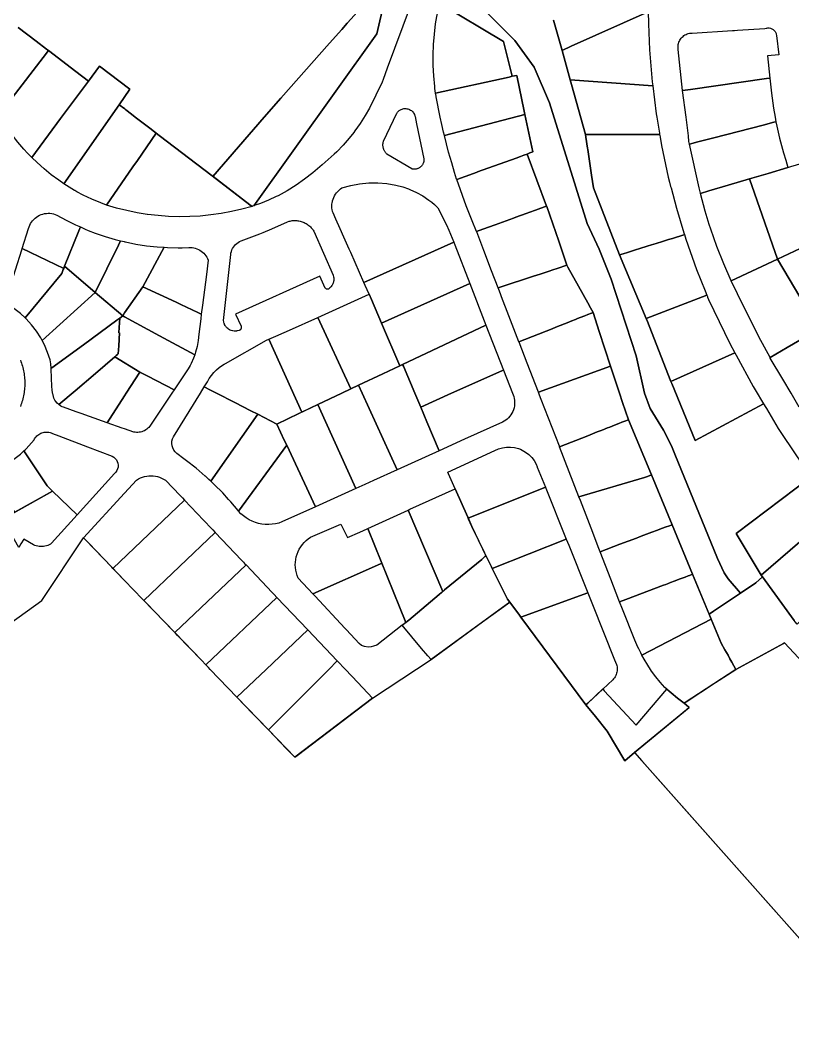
# Model space of a CAD drawing. Header units: metres. Extents: x 3 to 1027712, y 40 to 4430649.
# Drawn here: x 512282.2 to 512570.7, y 4412238.4 to 4412620.9 of the extents above; entities that cross this region are included whole.
import ezdxf

# ---------------------------------------------------------------- set-up
doc = ezdxf.new("R2010")
doc.units = ezdxf.units.M
doc.header["$MEASUREMENT"] = 0
doc.layers.add('A.ES.SDGC.CP.07003.cadastralparcel — CadastralParcel', color=1, linetype='Continuous')

msp = doc.modelspace()

# ---------------------------------------------------------------- linework, layer by layer
at = {"layer": 'A.ES.SDGC.CP.07003.cadastralparcel — CadastralParcel', "color": 7, "linetype": 'Continuous', "flags": 128}
for points in [[(512373.24, 4412584.81), (512379.45, 4412591.84), (512397.62, 4412612.39), (512402.24, 4412617.62), (512404.26, 4412619.9), (512405.72, 4412621.56), (512412.24, 4412628.94), (512419.16, 4412636.77), (512420.38, 4412638.15), (512415.29, 4412615.91), (512369.32, 4412551.62), (512368.88, 4412551.47), (512368.71, 4412551.42), (512367.87, 4412552.06), (512354.16, 4412562.56), (512354.07, 4412562.62), (512354.06, 4412562.63), (512373.24, 4412584.81)], [(512438.91, 4412627.32), (512462.61, 4412613.04), (512465.87, 4412600.07), (512464.8, 4412599.75), (512437.31, 4412593.7), (512437.06, 4412595.48), (512436.95, 4412596.28), (512436.59, 4412600.18), (512436.39, 4412604.09), (512436.38, 4412606.04), (512436.37, 4412608), (512436.51, 4412611.92), (512436.83, 4412615.82), (512437.31, 4412619.71), (512437.77, 4412622.43), (512437.96, 4412623.57), (512438.79, 4412627.4), (512438.91, 4412627.32)], [(512487.95, 4412611.31), (512516.71, 4412624.22), (512516.77, 4412622.21), (512516.78, 4412621.98), (512516.87, 4412619.64), (512517.24, 4412609.95), (512518.22, 4412597.95), (512518.32, 4412597.21), (512518.41, 4412596.44), (512487.6, 4412598.71), (512484.52, 4412609.77), (512487.95, 4412611.31)], [(512562.18, 4412599.39), (512560.95, 4412599.21), (512532.5, 4412595.15), (512529.51, 4412594.72), (512527.94, 4412610.11), (512527.88, 4412610.56), (512527.87, 4412611.01), (512527.9, 4412611.46), (512527.96, 4412611.91), (512528.06, 4412612.35), (512528.2, 4412612.78), (512528.38, 4412613.2), (512528.58, 4412613.6), (512528.83, 4412613.98), (512529.1, 4412614.34), (512529.41, 4412614.67), (512529.74, 4412614.98), (512530.1, 4412615.26), (512530.47, 4412615.51), (512530.87, 4412615.72), (512531.29, 4412615.9), (512531.72, 4412616.04), (512532.16, 4412616.15), (512532.61, 4412616.22), (512533.06, 4412616.25), (512533.11, 4412616.25), (512548.24, 4412617.17), (512549.01, 4412617.22), (512550.15, 4412617.29), (512560.33, 4412617.91), (512560.84, 4412618.08), (512561.05, 4412618.11), (512561.37, 4412618.16), (512561.9, 4412618.15), (512562.43, 4412618.05), (512562.93, 4412617.86), (512563.39, 4412617.59), (512563.8, 4412617.24), (512564.14, 4412616.83), (512564.41, 4412616.37), (512564.52, 4412616.09), (512564.6, 4412615.87), (512564.7, 4412615.34), (512565.57, 4412608.14), (512561.34, 4412607.71), (512562.18, 4412599.39)], [(512290.61, 4412607.08), (512292.61, 4412609.71), (512302.91, 4412601.81), (512307.56, 4412598.25), (512297.57, 4412584.81), (512297.14, 4412584.23), (512286.38, 4412569.75), (512285.89, 4412570.23), (512284.84, 4412571.34), (512283.49, 4412572.77), (512281.21, 4412575.41), (512279.04, 4412578.14), (512277.97, 4412579.61), (512276.98, 4412580.97), (512275.05, 4412583.88), (512274.49, 4412584.81), (512274.14, 4412585.4), (512279.14, 4412591.98), (512290.61, 4412607.08)], [(512307.56, 4412598.25), (512311.73, 4412603.87), (512323.03, 4412595.21), (512319.03, 4412589.45), (512298.42, 4412559.86), (512296.51, 4412561.17), (512293.71, 4412563.27), (512292.83, 4412563.98), (512291, 4412565.47), (512288.4, 4412567.8), (512286.38, 4412569.75), (512297.14, 4412584.23), (512297.57, 4412584.81), (512307.56, 4412598.25)], [(512470.42, 4412587.08), (512470.69, 4412585.83), (512440.59, 4412577.91), (512440.26, 4412579.21), (512440.26, 4412579.23), (512439.56, 4412582.03), (512439.01, 4412584.81), (512437.49, 4412592.4), (512437.46, 4412592.63), (512437.45, 4412592.67), (512437.31, 4412593.7), (512464.8, 4412599.75), (512465.87, 4412600.07), (512467.61, 4412600.4), (512470.42, 4412587.08)], [(512487.6, 4412598.71), (512518.41, 4412596.44), (512519.71, 4412586), (512519.91, 4412584.81), (512520.92, 4412578.83), (512521.01, 4412578.29), (512493.28, 4412578.29), (512488.08, 4412596.98), (512487.6, 4412598.71)], [(512560.95, 4412599.21), (512562.18, 4412599.39), (512562.75, 4412593.73), (512563.55, 4412588.09), (512564.15, 4412584.81), (512564.46, 4412583.07), (512563.7, 4412582.87), (512559.66, 4412581.82), (512541.2, 4412577.03), (512535.31, 4412575.5), (512532.19, 4412574.69), (512531.97, 4412575.69), (512531.83, 4412577.77), (512530.87, 4412584.81), (512529.51, 4412594.72), (512532.5, 4412595.15), (512560.95, 4412599.21)], [(512323.65, 4412585.92), (512325.09, 4412584.81), (512330.02, 4412581.03), (512330.54, 4412580.64), (512332.91, 4412578.82), (512325.92, 4412568.6), (512324.14, 4412566.19), (512314.34, 4412551.91), (512312.16, 4412552.71), (512308.83, 4412554.12), (512305.56, 4412555.66), (512303.3, 4412556.86), (512302.45, 4412557.31), (512302.36, 4412557.36), (512299.39, 4412559.21), (512298.42, 4412559.86), (512319.03, 4412589.45), (512321.12, 4412587.85), (512321.57, 4412587.51), (512323.65, 4412585.92)], [(512432.91, 4412569.17), (512432.92, 4412568.96), (512432.92, 4412568.76), (512432.9, 4412568.55), (512432.88, 4412568.34), (512432.84, 4412568.14), (512432.79, 4412567.94), (512432.73, 4412567.74), (512432.65, 4412567.54), (512432.57, 4412567.36), (512432.48, 4412567.17), (512432.37, 4412567), (512432.25, 4412566.82), (512432.13, 4412566.66), (512431.99, 4412566.49), (512431.84, 4412566.34), (512431.69, 4412566.2), (512431.53, 4412566.07), (512431.37, 4412565.95), (512431.19, 4412565.83), (512431.01, 4412565.73), (512430.82, 4412565.64), (512430.63, 4412565.56), (512430.43, 4412565.49), (512430.24, 4412565.44), (512430.03, 4412565.39), (512429.83, 4412565.36), (512429.62, 4412565.33), (512429.41, 4412565.32), (512429.21, 4412565.32), (512429, 4412565.34), (512428.8, 4412565.36), (512428.59, 4412565.4), (512428.36, 4412565.46), (512419.11, 4412570.9), (512418.95, 4412571.06), (512418.8, 4412571.23), (512418.65, 4412571.41), (512418.52, 4412571.59), (512418.4, 4412571.77), (512418.28, 4412571.97), (512418.17, 4412572.17), (512418.07, 4412572.37), (512417.98, 4412572.58), (512417.9, 4412572.79), (512417.83, 4412573), (512417.77, 4412573.21), (512417.72, 4412573.43), (512417.68, 4412573.65), (512417.65, 4412573.87), (512417.63, 4412574.1), (512417.62, 4412574.33), (512417.62, 4412574.55), (512417.63, 4412574.77), (512417.65, 4412574.99), (512417.68, 4412575.21), (512417.73, 4412575.43), (512417.78, 4412575.65), (512417.84, 4412575.87), (512422.77, 4412586.22), (512422.93, 4412586.45), (512423.09, 4412586.67), (512423.28, 4412586.87), (512423.48, 4412587.06), (512423.69, 4412587.24), (512423.91, 4412587.4), (512424.15, 4412587.54), (512424.4, 4412587.67), (512424.74, 4412587.8), (512425.1, 4412587.91), (512425.46, 4412587.97), (512425.82, 4412588), (512426.19, 4412588), (512426.56, 4412587.96), (512426.92, 4412587.88), (512427.27, 4412587.77), (512427.6, 4412587.63), (512427.92, 4412587.45), (512428.23, 4412587.24), (512428.51, 4412587.01), (512428.77, 4412586.74), (512429, 4412586.46), (512429.2, 4412586.15), (512429.37, 4412585.83), (512429.45, 4412585.63), (512429.52, 4412585.44), (512429.58, 4412585.24), (512429.63, 4412585.04), (512430.12, 4412582.3), (512432.91, 4412569.17)], [(512470.69, 4412585.83), (512473.65, 4412571.85), (512472.44, 4412571.46), (512471.46, 4412570.98), (512470.25, 4412570.54), (512469.04, 4412570.11), (512467.34, 4412569.49), (512452.97, 4412564.31), (512452.86, 4412564.27), (512448.33, 4412562.64), (512445.19, 4412561.51), (512445.15, 4412561.63), (512444.39, 4412564.15), (512443.33, 4412567.69), (512442.11, 4412571.76), (512440.59, 4412577.91), (512470.69, 4412585.83)], [(512564.46, 4412583.07), (512564.57, 4412582.49), (512565.81, 4412576.93), (512567.28, 4412571.43), (512568.13, 4412568.69), (512568.96, 4412565.99), (512561.51, 4412563.77), (512554.57, 4412561.71), (512546.57, 4412559.33), (512539.43, 4412557.2), (512536.29, 4412556.26), (512536.26, 4412556.37), (512535.82, 4412558.33), (512532.19, 4412574.69), (512535.31, 4412575.5), (512541.2, 4412577.03), (512559.66, 4412581.82), (512563.7, 4412582.87), (512564.46, 4412583.07)], [(512368.71, 4412551.42), (512364.91, 4412550.37), (512361.07, 4412549.48), (512357.19, 4412548.76), (512353.29, 4412548.21), (512349.37, 4412547.82), (512345.43, 4412547.6), (512341.49, 4412547.56), (512337.55, 4412547.68), (512333.62, 4412547.96), (512329.7, 4412548.42), (512329.51, 4412548.45), (512325.81, 4412549.05), (512321.95, 4412549.84), (512318.12, 4412550.79), (512314.34, 4412551.91), (512324.14, 4412566.19), (512325.92, 4412568.6), (512332.91, 4412578.82), (512334.03, 4412577.97), (512353.82, 4412562.82), (512367.87, 4412552.06), (512368.71, 4412551.42)], [(512525.26, 4412558.36), (512527.24, 4412550.71), (512530.04, 4412541.5), (512530.24, 4412540.86), (512530.09, 4412540.81), (512525.78, 4412539.47), (512524.35, 4412539.02), (512523.13, 4412538.64), (512521.29, 4412538.07), (512520.39, 4412537.79), (512519.71, 4412537.58), (512517.95, 4412537.03), (512516.39, 4412536.54), (512515.57, 4412536.29), (512514.38, 4412535.91), (512513.56, 4412535.66), (512512, 4412535.17), (512511.18, 4412534.92), (512509.02, 4412534.24), (512507.37, 4412533.73), (512505.97, 4412533.29), (512496.3, 4412558.36), (512495.59, 4412563.06), (512494.13, 4412572.69), (512494.05, 4412573.19), (512493.44, 4412577.26), (512493.28, 4412578.29), (512521.01, 4412578.29), (512521.06, 4412578.02), (512521.19, 4412577.26), (512521.71, 4412574.13), (512524.22, 4412562.36), (512524.71, 4412560.46), (512525.11, 4412558.91), (512525.26, 4412558.36)], [(512471.46, 4412570.98), (512478.79, 4412551.55), (512478.35, 4412551.39), (512476.67, 4412550.78), (512474.65, 4412550.05), (512472.45, 4412549.26), (512471.13, 4412548.78), (512467.25, 4412547.38), (512466.34, 4412547.04), (512459.55, 4412544.59), (512455, 4412542.95), (512452.56, 4412542.07), (512450.94, 4412546.06), (512448.67, 4412551.65), (512445.19, 4412561.51), (512448.33, 4412562.64), (512452.86, 4412564.27), (512452.97, 4412564.31), (512467.34, 4412569.49), (512469.04, 4412570.11), (512470.25, 4412570.54), (512471.46, 4412570.98)], [(512568.96, 4412565.99), (512570.08, 4412566.32), (512574.2, 4412567.53), (512579.28, 4412554.36), (512584.43, 4412542.5), (512584.89, 4412541.45), (512585.04, 4412541.15), (512580.47, 4412538.99), (512573.45, 4412535.67), (512565.09, 4412531.72), (512554.57, 4412561.71), (512561.51, 4412563.77), (512568.96, 4412565.99)], [(512410.53, 4412523), (512405.56, 4412534.22), (512405.04, 4412535.4), (512403.03, 4412539.93), (512401.67, 4412543), (512400.06, 4412546.65), (512399.02, 4412549.01), (512398.8, 4412549.5), (512398.76, 4412549.69), (512398.65, 4412550.16), (512398.56, 4412550.83), (512398.53, 4412551.51), (512398.56, 4412552.18), (512398.64, 4412552.86), (512398.71, 4412553.18), (512398.78, 4412553.52), (512398.98, 4412554.17), (512399.22, 4412554.79), (512399.53, 4412555.4), (512399.88, 4412555.98), (512400.28, 4412556.53), (512400.72, 4412557.04), (512401.21, 4412557.51), (512401.73, 4412557.94), (512402.29, 4412558.32), (512405.56, 4412559.25), (512408.9, 4412559.89), (512412.29, 4412560.22), (512415.69, 4412560.25), (512419.09, 4412559.96), (512422.44, 4412559.38), (512425.09, 4412558.7), (512427.2, 4412557.97), (512427.68, 4412557.8), (512430.17, 4412556.67), (512432.56, 4412555.34), (512434.82, 4412553.8), (512435.86, 4412552.95), (512436.94, 4412552.07), (512438.16, 4412550.89), (512441.36, 4412544.57), (512442.28, 4412542.52), (512444.05, 4412538.03), (512410.53, 4412523)], [(512554.57, 4412561.71), (512565.09, 4412531.72), (512547.75, 4412523.53), (512544.93, 4412529.9), (512542.37, 4412536.38), (512540.07, 4412542.96), (512539.54, 4412544.69), (512538.03, 4412549.62), (512536.29, 4412556.26), (512539.43, 4412557.2), (512546.57, 4412559.33), (512554.57, 4412561.71)], [(512298.33, 4412528.23), (512282.83, 4412535.68), (512285.17, 4412543.14), (512285.38, 4412543.77), (512285.63, 4412544.39), (512285.94, 4412544.98), (512286.3, 4412545.54), (512286.71, 4412546.07), (512287.15, 4412546.56), (512287.64, 4412547.01), (512288.17, 4412547.42), (512288.73, 4412547.78), (512289.32, 4412548.09), (512289.93, 4412548.35), (512290.56, 4412548.56), (512291.21, 4412548.71), (512291.87, 4412548.81), (512292.53, 4412548.85), (512293.2, 4412548.83), (512293.86, 4412548.76), (512294.51, 4412548.63), (512295.15, 4412548.44), (512295.77, 4412548.2), (512299.24, 4412546.28), (512302.78, 4412544.52), (512303.33, 4412544.27), (512304.58, 4412543.72), (512304.01, 4412542.3), (512298.66, 4412529.06), (512298.33, 4412528.23)], [(512478.79, 4412551.55), (512478.84, 4412551.43), (512483.28, 4412538.47), (512486.38, 4412529.43), (512485.19, 4412529.04), (512483.89, 4412528.61), (512482.67, 4412528.21), (512481.1, 4412527.7), (512479.78, 4412527.26), (512477.49, 4412526.51), (512476.36, 4412526.14), (512473.86, 4412525.32), (512461.47, 4412521.26), (512460.65, 4412520.99), (512458.2, 4412527.38), (512455.31, 4412534.92), (512452.65, 4412541.85), (512452.56, 4412542.07), (512455, 4412542.95), (512459.55, 4412544.59), (512466.34, 4412547.04), (512467.25, 4412547.38), (512471.13, 4412548.78), (512472.45, 4412549.26), (512474.65, 4412550.05), (512476.67, 4412550.78), (512478.35, 4412551.39), (512478.79, 4412551.55)], [(512364.64, 4412538.54), (512371.56, 4412541.11), (512372.87, 4412541.61), (512376.16, 4412543.04), (512381.97, 4412545.67), (512382.55, 4412545.85), (512382.95, 4412545.95), (512383.36, 4412546.03), (512383.76, 4412546.09), (512384.18, 4412546.12), (512384.58, 4412546.14), (512385, 4412546.14), (512385.41, 4412546.11), (512385.82, 4412546.07), (512386.22, 4412546.01), (512386.64, 4412545.92), (512387.03, 4412545.82), (512387.42, 4412545.69), (512387.81, 4412545.55), (512388.18, 4412545.39), (512388.56, 4412545.2), (512388.92, 4412545), (512389.26, 4412544.79), (512389.6, 4412544.55), (512389.94, 4412544.29), (512390.24, 4412544.04), (512390.54, 4412543.75), (512390.83, 4412543.45), (512391.1, 4412543.13), (512391.36, 4412542.81), (512391.59, 4412542.48), (512391.77, 4412542.19), (512398.97, 4412525.77), (512399.03, 4412525.58), (512399.15, 4412525.12), (512399.22, 4412524.66), (512399.24, 4412524.2), (512399.23, 4412524), (512399.21, 4412523.77), (512399.14, 4412523.29), (512399.09, 4412523.09), (512399.02, 4412522.87), (512398.86, 4412522.42), (512398.65, 4412522), (512398.54, 4412521.81), (512398.27, 4412521.42), (512398.15, 4412521.27), (512397.81, 4412520.92), (512397.57, 4412520.69), (512397.44, 4412520.59), (512397.32, 4412520.52), (512397.19, 4412520.47), (512397.02, 4412520.43), (512396.82, 4412520.43), (512396.71, 4412520.44), (512396.53, 4412520.5), (512396.41, 4412520.55), (512396.27, 4412520.65), (512396.14, 4412520.79), (512396.05, 4412520.91), (512394.08, 4412525.38), (512362.57, 4412511.12), (512364.6, 4412506.61), (512364.68, 4412506.34), (512364.69, 4412506.16), (512364.66, 4412505.96), (512364.63, 4412505.8), (512364.56, 4412505.63), (512364.5, 4412505.53), (512364.41, 4412505.42), (512364.34, 4412505.33), (512364.17, 4412505.19), (512364.04, 4412505.11), (512363.88, 4412505.04), (512363.24, 4412504.88), (512363.04, 4412504.84), (512362.86, 4412504.81), (512362.4, 4412504.78), (512361.98, 4412504.8), (512361.54, 4412504.86), (512361.36, 4412504.9), (512360.93, 4412505.02), (512360.52, 4412505.19), (512360.34, 4412505.28), (512359.97, 4412505.49), (512359.63, 4412505.75), (512359.3, 4412506.04), (512359.16, 4412506.19), (512359.02, 4412506.35), (512358.88, 4412506.53), (512358.76, 4412506.7), (512358.66, 4412506.86), (512358.44, 4412507.28), (512358.36, 4412507.47), (512358.29, 4412507.65), (512358.16, 4412508.08), (512358.12, 4412508.26), (512358.06, 4412508.71), (512358.05, 4412508.81), (512360.75, 4412533.46), (512360.83, 4412533.98), (512360.98, 4412534.59), (512361.19, 4412535.16), (512361.45, 4412535.72), (512361.77, 4412536.24), (512362.14, 4412536.73), (512362.56, 4412537.19), (512363.01, 4412537.6), (512363.5, 4412537.95), (512364.04, 4412538.27), (512364.64, 4412538.54)], [(512304.58, 4412543.72), (512306.09, 4412543.04), (512306.4, 4412542.91), (512307.54, 4412542.46), (512310.08, 4412541.47), (512313.83, 4412540.19), (512317.62, 4412539.07), (512319.57, 4412538.59), (512318.76, 4412536.94), (512310.14, 4412519.28), (512298.66, 4412529.06), (512304.01, 4412542.3), (512304.58, 4412543.72)], [(512515.95, 4412509.54), (512505.97, 4412533.29), (512507.37, 4412533.73), (512509.02, 4412534.24), (512511.18, 4412534.92), (512512, 4412535.17), (512513.56, 4412535.66), (512514.38, 4412535.91), (512515.57, 4412536.29), (512516.39, 4412536.54), (512517.95, 4412537.03), (512519.71, 4412537.58), (512520.39, 4412537.79), (512521.29, 4412538.07), (512523.13, 4412538.64), (512524.35, 4412539.02), (512525.78, 4412539.47), (512530.09, 4412540.81), (512530.24, 4412540.86), (512530.75, 4412539.19), (512534.76, 4412527.84), (512537.99, 4412519.81), (512538.6, 4412518.29), (512515.95, 4412509.54)], [(512580.47, 4412538.99), (512585.04, 4412541.15), (512591.03, 4412528.79), (512597.7, 4412516.4), (512598.04, 4412515.88), (512581.91, 4412506.41), (512580.49, 4412505.58), (512575.72, 4412513.68), (512565.09, 4412531.72), (512573.45, 4412535.67), (512580.47, 4412538.99)], [(512319.57, 4412538.59), (512321.02, 4412538.24), (512321.11, 4412538.21), (512321.47, 4412538.12), (512325.34, 4412537.35), (512329.26, 4412536.74), (512333.2, 4412536.31), (512335.9, 4412536.13), (512327.9, 4412521.37), (512321.11, 4412511.6), (512320.39, 4412510.55), (512310.14, 4412519.28), (512318.76, 4412536.94), (512319.57, 4412538.59)], [(512444.43, 4412537.05), (512450.05, 4412522.58), (512417.14, 4412507.72), (512413.33, 4412516.62), (512412.48, 4412518.59), (512411.02, 4412521.88), (512410.53, 4412523), (512444.05, 4412538.03), (512444.43, 4412537.05)], [(512282.69, 4412535.23), (512282.83, 4412535.68), (512298.33, 4412528.23), (512298.16, 4412527.8), (512297.59, 4412526.38), (512283.95, 4412509.78), (512282.14, 4412511.43), (512279.76, 4412513.26), (512279.36, 4412513.68), (512278.99, 4412514.13), (512278.67, 4412514.61), (512278.39, 4412515.12), (512278.15, 4412515.64), (512277.95, 4412516.19), (512277.81, 4412516.75), (512277.71, 4412517.32), (512277.66, 4412517.9), (512277.66, 4412518.48), (512277.71, 4412519.05), (512277.81, 4412519.62), (512277.96, 4412520.18), (512282.69, 4412535.23)], [(512335.9, 4412536.13), (512337.15, 4412536.05), (512341.09, 4412535.96), (512342.54, 4412535.99), (512345.05, 4412536.05), (512345.67, 4412536.06), (512346.29, 4412536.02), (512346.9, 4412535.93), (512347.5, 4412535.78), (512348.09, 4412535.59), (512348.66, 4412535.34), (512349.21, 4412535.05), (512349.73, 4412534.72), (512350.22, 4412534.34), (512350.67, 4412533.92), (512351.09, 4412533.46), (512351.47, 4412532.97), (512351.8, 4412532.45), (512352.09, 4412531.9), (512352.33, 4412531.33), (512351.65, 4412525.99), (512350.18, 4412514.55), (512349.75, 4412511.16), (512348.49, 4412511.75), (512342.1, 4412514.73), (512340.3, 4412515.57), (512327.9, 4412521.37), (512335.9, 4412536.13)], [(512298.16, 4412527.8), (512298.66, 4412529.06), (512310.14, 4412519.28), (512290.34, 4412501.28), (512289.8, 4412502.29), (512288.2, 4412504.82), (512286.36, 4412507.2), (512284.34, 4412509.41), (512283.95, 4412509.78), (512297.59, 4412526.38), (512298.16, 4412527.8)], [(512485.19, 4412529.04), (512486.38, 4412529.43), (512486.46, 4412529.2), (512486.73, 4412528.72), (512490.65, 4412521.65), (512494.13, 4412515.38), (512495.16, 4412513.53), (512496.14, 4412511.76), (512495.56, 4412511.53), (512494.13, 4412510.96), (512493, 4412510.51), (512491.28, 4412509.83), (512490.35, 4412509.46), (512489.59, 4412509.16), (512488.14, 4412508.58), (512486.39, 4412507.88), (512485.41, 4412507.5), (512483.84, 4412506.87), (512482.27, 4412506.25), (512480.82, 4412505.68), (512468.42, 4412500.75), (512463.41, 4412513.79), (512462.35, 4412516.56), (512461.15, 4412519.68), (512460.65, 4412520.99), (512461.47, 4412521.26), (512473.86, 4412525.32), (512476.36, 4412526.14), (512477.49, 4412526.51), (512479.78, 4412527.26), (512481.1, 4412527.7), (512482.67, 4412528.21), (512483.89, 4412528.61), (512485.19, 4412529.04)], [(512547.75, 4412523.53), (512565.09, 4412531.72), (512575.72, 4412513.68), (512580.49, 4412505.58), (512568.65, 4412498.63), (512562.28, 4412494.89), (512558.12, 4412502.67), (512557.29, 4412504.23), (512552.42, 4412513.83), (512547.75, 4412523.53)], [(512327.9, 4412521.37), (512340.3, 4412515.57), (512342.1, 4412514.73), (512348.49, 4412511.75), (512349.75, 4412511.16), (512349.52, 4412509.35), (512348.78, 4412503.61), (512348.57, 4412501.34), (512348.18, 4412499.09), (512347.61, 4412496.89), (512347.29, 4412495.97), (512334.18, 4412503.07), (512321.11, 4412510.15), (512320.39, 4412510.55), (512321.11, 4412511.6), (512327.9, 4412521.37)], [(512417.14, 4412507.72), (512450.05, 4412522.58), (512456.08, 4412507.06), (512424.97, 4412492.33), (512423.94, 4412491.84), (512417.14, 4412507.72)], [(512293.89, 4412491.01), (512293.71, 4412490.87), (512293.56, 4412492.53), (512293.23, 4412494), (512292.34, 4412496.86), (512291.19, 4412499.63), (512290.34, 4412501.28), (512310.14, 4412519.28), (512320.39, 4412510.55), (512319.28, 4412509.62), (512318.24, 4412508.84), (512318.22, 4412508.86), (512318.18, 4412508.92), (512305.69, 4412499.65), (512293.89, 4412491.01)], [(512412.48, 4412518.59), (512413.33, 4412516.62), (512417.14, 4412507.72), (512423.94, 4412491.84), (512417.54, 4412488.81), (512408.54, 4412484.54), (512405.62, 4412483.16), (512393.25, 4412509.93), (512412.48, 4412518.59)], [(512538.83, 4412517.72), (512538.92, 4412517.5), (512539.25, 4412516.67), (512547.2, 4412500.18), (512549.07, 4412496.72), (512525.23, 4412486.01), (512516.16, 4412509.06), (512516.14, 4412509.11), (512515.95, 4412509.54), (512538.6, 4412518.29), (512538.83, 4412517.72)], [(512293.89, 4412491.01), (512305.69, 4412499.65), (512318.18, 4412508.92), (512318.22, 4412508.86), (512318.24, 4412508.84), (512319.28, 4412509.62), (512319.07, 4412506.1), (512318.98, 4412504.15), (512319.16, 4412504.11), (512318.88, 4412499.35), (512318.71, 4412496.31), (512318.39, 4412496.09), (512318.39, 4412496.04), (512317.95, 4412495.68), (512317.98, 4412495.63), (512317.47, 4412495.19), (512310.19, 4412488.95), (512302.62, 4412482.51), (512296.47, 4412477.36), (512295.93, 4412477.9), (512295.43, 4412478.45), (512295.07, 4412478.99), (512294.71, 4412479.77), (512294.34, 4412480.98), (512294.29, 4412481.24), (512293.99, 4412482.63), (512293.9, 4412484.28), (512293.82, 4412487.02), (512293.71, 4412490.87), (512293.89, 4412491.01)], [(512326.83, 4412489.43), (512317.47, 4412495.19), (512317.98, 4412495.63), (512317.95, 4412495.68), (512318.39, 4412496.04), (512318.39, 4412496.09), (512318.71, 4412496.31), (512318.88, 4412499.35), (512319.16, 4412504.11), (512318.98, 4412504.15), (512319.07, 4412506.1), (512319.28, 4412509.62), (512320.39, 4412510.55), (512321.11, 4412510.15), (512334.18, 4412503.07), (512347.29, 4412495.97), (512346.86, 4412494.73), (512345.95, 4412492.65), (512345.56, 4412491.93), (512344.87, 4412490.64), (512339.67, 4412482.86), (512329.83, 4412487.9), (512326.83, 4412489.43)], [(512387.25, 4412474.46), (512375.01, 4412501.74), (512377.57, 4412502.86), (512380.67, 4412504.27), (512382.66, 4412505.17), (512393.25, 4412509.93), (512405.62, 4412483.16), (512402.21, 4412481.55), (512393.33, 4412477.34), (512387.25, 4412474.46)], [(512475.69, 4412482.02), (512471.49, 4412492.83), (512468.47, 4412500.61), (512468.42, 4412500.75), (512480.82, 4412505.68), (512482.27, 4412506.25), (512483.84, 4412506.87), (512485.41, 4412507.5), (512486.39, 4412507.88), (512488.14, 4412508.58), (512489.59, 4412509.16), (512490.35, 4412509.46), (512491.28, 4412509.83), (512493, 4412510.51), (512494.13, 4412510.96), (512495.56, 4412511.53), (512496.14, 4412511.76), (512498.44, 4412504.66), (512502.64, 4412491.7), (512475.69, 4412482.02)], [(512424.97, 4412492.33), (512456.08, 4412507.06), (512462.63, 4412490.22), (512462, 4412489.94), (512443.28, 4412481.55), (512431.72, 4412476.37), (512429.53, 4412481.55), (512425.26, 4412491.65), (512424.97, 4412492.33)], [(512374.4, 4412501.48), (512375.01, 4412501.74), (512387.25, 4412474.46), (512386.18, 4412473.96), (512377.95, 4412470.06), (512370.83, 4412473.69), (512368.27, 4412475), (512362.29, 4412478.06), (512355.45, 4412481.55), (512354.43, 4412482.07), (512353.14, 4412482.74), (512350.87, 4412483.9), (512352.06, 4412485.83), (512352.74, 4412487.06), (512353.53, 4412488.22), (512354.42, 4412489.3), (512355.41, 4412490.3), (512356.47, 4412491.21), (512357.62, 4412492.02), (512358.3, 4412492.42), (512358.83, 4412492.73), (512374.17, 4412501.38), (512374.4, 4412501.48)], [(512317.47, 4412495.19), (512326.83, 4412489.43), (512321.72, 4412481.55), (512321.11, 4412480.61), (512314.57, 4412470.55), (512307.94, 4412472.89), (512304.91, 4412473.96), (512302.97, 4412474.65), (512298.22, 4412476.33), (512297.74, 4412476.5), (512297.28, 4412476.72), (512297.24, 4412476.75), (512296.47, 4412477.36), (512302.62, 4412482.51), (512310.19, 4412488.95), (512317.47, 4412495.19)], [(512534.22, 4412463.85), (512525.54, 4412485.22), (512525.23, 4412486.01), (512549.07, 4412496.72), (512549.59, 4412495.76), (512555.9, 4412484.08), (512557.42, 4412481.55), (512559.05, 4412478.84), (512559.77, 4412477.64), (512534.22, 4412463.85)], [(512423.94, 4412491.84), (512424.97, 4412492.33), (512425.26, 4412491.65), (512429.53, 4412481.55), (512431.72, 4412476.37), (512434.05, 4412470.85), (512438.62, 4412460.04), (512422.93, 4412452.93), (512409.91, 4412481.55), (512408.54, 4412484.54), (512417.54, 4412488.81), (512423.94, 4412491.84)], [(512503.01, 4412490.56), (512506.04, 4412481.55), (512507.18, 4412478.15), (512509.36, 4412471.66), (512507.94, 4412471.1), (512506.88, 4412470.69), (512505.79, 4412470.26), (512504.7, 4412469.83), (512503.32, 4412469.28), (512502.4, 4412468.92), (512501.52, 4412468.58), (512500.66, 4412468.24), (512500.14, 4412468.03), (512498.8, 4412467.51), (512497.7, 4412467.08), (512494.13, 4412465.67), (512483.63, 4412461.55), (512483.53, 4412461.81), (512476.77, 4412479.23), (512476.16, 4412480.79), (512475.87, 4412481.55), (512475.69, 4412482.02), (512502.64, 4412491.7), (512503.01, 4412490.56)], [(512329.83, 4412487.9), (512339.67, 4412482.86), (512338.79, 4412481.55), (512330.53, 4412469.2), (512330.19, 4412468.81), (512329.82, 4412468.45), (512329.41, 4412468.12), (512328.98, 4412467.83), (512328.53, 4412467.57), (512328.06, 4412467.36), (512327.57, 4412467.18), (512327.06, 4412467.05), (512326.55, 4412466.96), (512326.03, 4412466.92), (512325.51, 4412466.92), (512324.99, 4412466.97), (512324.48, 4412467.05), (512321.11, 4412468.24), (512320.2, 4412468.56), (512314.57, 4412470.55), (512321.11, 4412480.61), (512321.72, 4412481.55), (512326.83, 4412489.43), (512329.83, 4412487.9)], [(512462.63, 4412490.22), (512466, 4412481.55), (512466.26, 4412480.97), (512466.49, 4412480.3), (512466.66, 4412479.62), (512466.77, 4412478.92), (512466.82, 4412478.21), (512466.8, 4412477.5), (512466.74, 4412476.85), (512466.73, 4412476.8), (512466.59, 4412476.1), (512466.39, 4412475.42), (512466.13, 4412474.76), (512465.82, 4412474.13), (512465.45, 4412473.52), (512465.03, 4412472.95), (512464.57, 4412472.42), (512464.06, 4412471.93), (512463.5, 4412471.49), (512462.91, 4412471.1), (512462.29, 4412470.76), (512448.13, 4412464.35), (512438.62, 4412460.04), (512434.05, 4412470.85), (512431.72, 4412476.37), (512443.28, 4412481.55), (512462, 4412489.94), (512462.63, 4412490.22)], [(512353.35, 4412448.64), (512352.58, 4412449.35), (512351.31, 4412450.54), (512351.25, 4412450.6), (512347.81, 4412453.55), (512344.25, 4412456.35), (512343.26, 4412457.06), (512340.58, 4412459.01), (512339.95, 4412459.61), (512339.44, 4412460.32), (512339.06, 4412461.1), (512338.82, 4412461.94), (512338.73, 4412462.8), (512338.8, 4412463.67), (512339.02, 4412464.51), (512339.39, 4412465.3), (512349.42, 4412481.55), (512350.87, 4412483.9), (512353.14, 4412482.74), (512354.43, 4412482.07), (512355.45, 4412481.55), (512362.29, 4412478.06), (512368.27, 4412475), (512370.83, 4412473.69), (512353.35, 4412448.64)], [(512405.62, 4412483.16), (512408.54, 4412484.54), (512409.91, 4412481.55), (512422.93, 4412452.93), (512414.06, 4412448.91), (512410.88, 4412447.47), (512407.43, 4412445.91), (512396.17, 4412471.01), (512393.33, 4412477.34), (512402.21, 4412481.55), (512405.62, 4412483.16)], [(512393.33, 4412477.34), (512396.17, 4412471.01), (512407.43, 4412445.91), (512392.41, 4412439.1), (512381.66, 4412462.11), (512380.77, 4412464.01), (512377.95, 4412470.06), (512386.18, 4412473.96), (512393.33, 4412477.34)], [(512370.83, 4412473.69), (512377.95, 4412470.06), (512380.77, 4412464.01), (512381.66, 4412462.11), (512363.67, 4412437.43), (512363.47, 4412437.67), (512360.78, 4412440.91), (512359.95, 4412441.83), (512357.74, 4412444.27), (512354.56, 4412447.5), (512353.76, 4412448.25), (512353.35, 4412448.64), (512370.83, 4412473.69)], [(512516.49, 4412450.45), (512515.39, 4412450.06), (512490.84, 4412442.86), (512483.63, 4412461.55), (512494.13, 4412465.67), (512497.7, 4412467.08), (512498.8, 4412467.51), (512500.14, 4412468.03), (512500.66, 4412468.24), (512501.52, 4412468.58), (512502.4, 4412468.92), (512503.32, 4412469.28), (512504.7, 4412469.83), (512505.79, 4412470.26), (512506.88, 4412470.69), (512507.94, 4412471.1), (512509.36, 4412471.66), (512517.93, 4412451), (512516.49, 4412450.45)], [(512283.96, 4412460.45), (512284.34, 4412460.81), (512286.36, 4412463.02), (512287.26, 4412464.18), (512287.41, 4412464.46), (512287.47, 4412464.57), (512287.72, 4412464.95), (512287.99, 4412465.3), (512288.3, 4412465.62), (512288.65, 4412465.92), (512289, 4412466.19), (512289.39, 4412466.42), (512289.78, 4412466.62), (512290.2, 4412466.79), (512290.62, 4412466.91), (512291.07, 4412467.01), (512291.51, 4412467.06), (512291.96, 4412467.07), (512292.41, 4412467.05), (512292.84, 4412466.99), (512293.28, 4412466.88), (512293.71, 4412466.75), (512294.12, 4412466.57), (512296.53, 4412465.64), (512307.18, 4412461.54), (512316.43, 4412457.98), (512317.04, 4412457.64), (512317.57, 4412457.18), (512318.01, 4412456.64), (512318.35, 4412456.03), (512318.57, 4412455.37), (512318.67, 4412454.68), (512318.64, 4412453.98), (512318.48, 4412453.3), (512318.21, 4412452.66), (512317.82, 4412452.07), (512317.33, 4412451.57), (512303.42, 4412436.16), (512294.19, 4412445.01), (512292.19, 4412446.93), (512291.69, 4412447.75), (512283.49, 4412460.02), (512283.96, 4412460.45)], [(512292.19, 4412446.93), (512294.19, 4412445.01), (512280.02, 4412437.05), (512270.71, 4412452.48), (512271.79, 4412452.82), (512274.57, 4412453.97), (512277.22, 4412455.35), (512279.75, 4412456.96), (512282.14, 4412458.79), (512283.49, 4412460.02), (512291.69, 4412447.75), (512292.19, 4412446.93)], [(512381.66, 4412462.11), (512392.41, 4412439.1), (512379.9, 4412433.43), (512378.69, 4412433.04), (512377.46, 4412432.74), (512376.2, 4412432.56), (512374.93, 4412432.48), (512373.67, 4412432.52), (512372.41, 4412432.66), (512371.16, 4412432.91), (512369.94, 4412433.27), (512368.76, 4412433.73), (512367.62, 4412434.29), (512366.53, 4412434.94), (512365.51, 4412435.69), (512364.55, 4412436.52), (512363.67, 4412437.43), (512381.66, 4412462.11)], [(512449.44, 4412434.85), (512449.29, 4412435.18), (512444.59, 4412445.88), (512442.13, 4412451.49), (512441.9, 4412452.03), (512459.46, 4412460.19), (512460.84, 4412460.79), (512462.29, 4412461.2), (512463.78, 4412461.41), (512465.28, 4412461.43), (512466.78, 4412461.25), (512468.24, 4412460.87), (512468.96, 4412460.6), (512469.63, 4412460.3), (512470.94, 4412459.55), (512472.13, 4412458.63), (512473.19, 4412457.57), (512474.11, 4412456.37), (512474.85, 4412455.06), (512475.3, 4412453.99), (512475.3, 4412453.96), (512478.32, 4412446.42), (512449.44, 4412434.85)], [(512316.75, 4412416.07), (512316.3, 4412416.54), (512306.48, 4412426.74), (512305.77, 4412427.48), (512321.11, 4412444.23), (512325.56, 4412449.09), (512326.26, 4412449.52), (512326.99, 4412449.89), (512327.75, 4412450.19), (512328.54, 4412450.43), (512329.34, 4412450.6), (512330.15, 4412450.7), (512330.97, 4412450.73), (512331.79, 4412450.7), (512332.6, 4412450.59), (512333.4, 4412450.42), (512334.18, 4412450.18), (512334.94, 4412449.87), (512335.67, 4412449.5), (512336.37, 4412449.07), (512341.86, 4412443.29), (512342.54, 4412442.57), (512342.68, 4412442.42), (512343.52, 4412441.54), (512316.75, 4412416.07)], [(512515.39, 4412450.06), (512516.49, 4412450.45), (512517.93, 4412451), (512525.63, 4412432.41), (512524.32, 4412431.92), (512523.47, 4412431.6), (512521.71, 4412430.94), (512520.18, 4412430.36), (512518.14, 4412429.6), (512516.12, 4412428.84), (512515.11, 4412428.46), (512513.48, 4412427.85), (512512.39, 4412427.44), (512506.14, 4412425.09), (512498.76, 4412422.32), (512498.05, 4412424.16), (512495.98, 4412429.53), (512494.13, 4412434.33), (512491.37, 4412441.49), (512490.84, 4412442.86), (512515.39, 4412450.06)], [(512577.63, 4412450.27), (512578.12, 4412449.6), (512585.83, 4412439.12), (512586.35, 4412438.42), (512586.95, 4412437.68), (512558.99, 4412413.49), (512549.56, 4412429.15), (512577.63, 4412450.27)], [(512279.69, 4412436.87), (512294.19, 4412445.01), (512303.42, 4412436.16), (512293.81, 4412425.51), (512293.36, 4412425.2), (512292.88, 4412424.93), (512292.39, 4412424.7), (512291.87, 4412424.52), (512291.35, 4412424.38), (512290.81, 4412424.28), (512290.27, 4412424.23), (512289.72, 4412424.23), (512289.18, 4412424.27), (512288.64, 4412424.36), (512288.11, 4412424.49), (512287.59, 4412424.67), (512287.1, 4412424.89), (512283.42, 4412427.01), (512282.34, 4412425.23), (512281.55, 4412423.91), (512275.46, 4412434.78), (512275.29, 4412435.09), (512279.69, 4412436.87)], [(512440.03, 4412407.47), (512427.06, 4412437.89), (512427.68, 4412438.17), (512444.59, 4412445.88), (512449.29, 4412435.18), (512450.77, 4412431.8), (512456.11, 4412420.82), (512455.74, 4412420.5), (512454.51, 4412419.44), (512440.67, 4412408.01), (512440.03, 4412407.47)], [(512485.84, 4412427.67), (512486.09, 4412427.05), (512458.41, 4412416.09), (512458.14, 4412416.65), (512450.77, 4412431.8), (512449.61, 4412434.46), (512449.44, 4412434.85), (512478.32, 4412446.42), (512478.48, 4412446.04), (512485.84, 4412427.67)], [(512328.28, 4412404.08), (512327.83, 4412404.55), (512321.11, 4412411.54), (512317.73, 4412415.06), (512316.75, 4412416.07), (512343.52, 4412441.54), (512350.63, 4412434.05), (512353.65, 4412430.87), (512354, 4412430.5), (512354.97, 4412429.48), (512328.28, 4412404.08)], [(512426.14, 4412395.9), (512411.94, 4412431), (512427.06, 4412437.89), (512440.03, 4412407.47), (512438.67, 4412406.35), (512427.23, 4412396.77), (512426.14, 4412395.9)], [(512586.95, 4412437.68), (512587.79, 4412436.64), (512597.88, 4412424.2), (512598.01, 4412424.07), (512598.14, 4412423.93), (512598.39, 4412423.68), (512599.03, 4412423.03), (512572.34, 4412395.21), (512571.7, 4412396.07), (512571.27, 4412396.63), (512559.44, 4412412.88), (512558.99, 4412413.49), (512586.95, 4412437.68)], [(512339.86, 4412392.06), (512338.97, 4412392.99), (512329.26, 4412403.07), (512328.28, 4412404.08), (512354.97, 4412429.48), (512364.79, 4412419.15), (512365.5, 4412418.4), (512365.91, 4412417.96), (512366.46, 4412417.38), (512339.86, 4412392.06)], [(512411.94, 4412431), (512417.2, 4412418.01), (512416.75, 4412417.81), (512391.48, 4412406.54), (512385.99, 4412412.44), (512385.6, 4412413.38), (512385.29, 4412414.36), (512385.07, 4412415.36), (512384.93, 4412416.38), (512384.88, 4412417.4), (512384.91, 4412418.42), (512385.04, 4412419.44), (512385.24, 4412420.44), (512385.54, 4412421.42), (512385.91, 4412422.38), (512386.37, 4412423.29), (512386.9, 4412424.17), (512387.5, 4412425), (512388.17, 4412425.77), (512388.9, 4412426.49), (512389.69, 4412427.14), (512390.54, 4412427.72), (512401.91, 4412432.58), (512404.42, 4412427.57), (512408.97, 4412429.65), (512411.68, 4412430.88), (512411.94, 4412431)], [(512524.32, 4412431.92), (512525.63, 4412432.41), (512533.32, 4412413.87), (512532.14, 4412413.42), (512531.7, 4412413.26), (512530.55, 4412412.82), (512528.72, 4412412.13), (512526.45, 4412411.27), (512525.11, 4412410.76), (512523.99, 4412410.34), (512523.31, 4412410.08), (512522.48, 4412409.77), (512508.4, 4412404.45), (512506.05, 4412403.56), (512505.8, 4412404.19), (512502.71, 4412412.07), (512498.76, 4412422.32), (512506.14, 4412425.09), (512512.39, 4412427.44), (512513.48, 4412427.85), (512515.11, 4412428.46), (512516.12, 4412428.84), (512518.14, 4412429.6), (512520.18, 4412430.36), (512521.71, 4412430.94), (512523.47, 4412431.6), (512524.32, 4412431.92)], [(512493.64, 4412408.2), (512494.13, 4412406.99), (512469.17, 4412397.86), (512468.38, 4412398.92), (512464.19, 4412404.58), (512458.41, 4412416.09), (512486.09, 4412427.05), (512487.02, 4412424.72), (512493.64, 4412408.2)], [(512416.75, 4412417.81), (512417.2, 4412418.01), (512426.14, 4412395.9), (512425.05, 4412395.04), (512424.82, 4412394.85), (512415.36, 4412387.38), (512414.15, 4412386.99), (512413.27, 4412386.74), (512412.07, 4412386.6), (512410.73, 4412386.85), (512409.64, 4412387.23), (512408.76, 4412387.94), (512403.98, 4412393.08), (512403.37, 4412393.74), (512392.26, 4412405.69), (512391.48, 4412406.54), (512416.75, 4412417.81)], [(512464.19, 4412404.58), (512464.98, 4412403.51), (512435.59, 4412381.96), (512434.35, 4412383.44), (512432.06, 4412386.18), (512424.82, 4412394.85), (512427.23, 4412396.77), (512438.67, 4412406.35), (512440.67, 4412408.01), (512454.51, 4412419.44), (512455.74, 4412420.5), (512456.11, 4412420.82), (512458.14, 4412416.65), (512458.41, 4412416.09), (512464.19, 4412404.58)], [(512351.46, 4412380), (512349.8, 4412381.72), (512340.83, 4412391.05), (512340.1, 4412391.81), (512339.86, 4412392.06), (512366.46, 4412417.38), (512376.26, 4412407.07), (512377.03, 4412406.27), (512377.99, 4412405.25), (512351.46, 4412380)], [(512540.26, 4412397.14), (512540.3, 4412397.04), (512514.38, 4412383.65), (512513.94, 4412384.46), (512513.19, 4412386.01), (512512.79, 4412386.82), (512512.51, 4412387.47), (512511.74, 4412389.24), (512507.14, 4412400.8), (512506.05, 4412403.56), (512508.4, 4412404.45), (512522.48, 4412409.77), (512523.31, 4412410.08), (512523.99, 4412410.34), (512525.11, 4412410.76), (512526.45, 4412411.27), (512528.72, 4412412.13), (512530.55, 4412412.82), (512531.7, 4412413.26), (512532.14, 4412413.42), (512533.32, 4412413.87), (512540.26, 4412397.14)], [(512493.45, 4412365.06), (512469.17, 4412397.86), (512494.13, 4412406.99), (512495.9, 4412402.56), (512504.18, 4412381.92), (512504.87, 4412380.2), (512505, 4412379.73), (512505.09, 4412379.26), (512505.14, 4412378.78), (512505.15, 4412378.29), (512505.12, 4412377.82), (512505.04, 4412377.34), (512504.93, 4412376.88), (512504.77, 4412376.42), (512504.58, 4412375.98), (512504.35, 4412375.56), (512504.09, 4412375.15), (512503.79, 4412374.78), (512503.46, 4412374.43), (512494.13, 4412365.7), (512493.45, 4412365.06)], [(512377.99, 4412405.25), (512389.57, 4412393.05), (512374, 4412378.29), (512363.07, 4412367.93), (512353.11, 4412378.29), (512352.44, 4412378.99), (512351.46, 4412380), (512377.99, 4412405.25)], [(512540.3, 4412397.04), (512543.99, 4412388.14), (512545.4, 4412385.63), (512546.55, 4412383.58), (512547.29, 4412382.25), (512547.98, 4412381.03), (512549.51, 4412378.29), (512530.14, 4412365.7), (512527.7, 4412367.55), (512522.95, 4412371.54), (512521.21, 4412373.52), (512519.57, 4412375.58), (512518.02, 4412377.7), (512517.63, 4412378.29), (512516.56, 4412379.89), (512515.2, 4412382.15), (512514.38, 4412383.65), (512540.3, 4412397.04)], [(512389.57, 4412393.05), (512400.55, 4412381.49), (512397.35, 4412378.29), (512374.82, 4412355.73), (512363.07, 4412367.93), (512374, 4412378.29), (512389.57, 4412393.05)], [(512400.55, 4412381.49), (512403.59, 4412378.29), (512408.21, 4412373.43), (512413.76, 4412367.58), (512384.71, 4412345.45), (512374.82, 4412355.73), (512397.35, 4412378.29), (512400.55, 4412381.49)], [(512531.76, 4412364.28), (512532.02, 4412364.05), (512531.06, 4412363.26), (512511.66, 4412347.19), (512507.98, 4412344.14), (512501.42, 4412355.25), (512496.98, 4412360.72), (512493.45, 4412365.06), (512494.13, 4412365.7), (512499.81, 4412371.01), (512500.33, 4412370.34), (512512.22, 4412357.42), (512523.69, 4412370.92), (512527.7, 4412367.55), (512530.14, 4412365.7), (512531.76, 4412364.28)]]:
    msp.add_lwpolyline(points, close=True, dxfattribs=at)
for points in [[(512427.76, 4412626.16), (512419.24, 4412603.09), (512417.68, 4412598.86), (512417.33, 4412597.9), (512412.58, 4412588.18), (512411, 4412585.39), (512409.16, 4412582.47), (512407.17, 4412579.64), (512406.74, 4412579.09), (512405.05, 4412576.91), (512402.79, 4412574.3), (512400.42, 4412571.82), (512399.39, 4412570.92), (512394.91, 4412566.97), (512391.4, 4412563.93), (512388.33, 4412561.56), (512385.15, 4412559.35), (512381.86, 4412557.3), (512378.47, 4412555.43), (512377.78, 4412555.08), (512374.87, 4412553.75), (512371.9, 4412552.54), (512369.91, 4412551.83), (512369.32, 4412551.62), (512415.29, 4412615.91), (512420.38, 4412638.15)], [(512449.92, 4412630.47), (512466.9, 4412613.44), (512474.07, 4412603.5), (512479.85, 4412590.12), (512489.75, 4412558.61), (512493.9, 4412545.04), (512498.42, 4412535.47), (512502.9, 4412524.17), (512512.25, 4412495.52), (512515.34, 4412481.58), (512517.51, 4412475.92), (512522.47, 4412467.82), (512525.41, 4412461.95), (512526.73, 4412458.81), (512542.58, 4412419.78), (512545.11, 4412414.4), (512546.56, 4412412.12), (512551.17, 4412406.8), (512541.18, 4412400.14), (512539.48, 4412399.01), (512533.32, 4412413.87), (512525.63, 4412432.41), (512517.93, 4412451), (512509.36, 4412471.66), (512507.18, 4412478.15), (512506.04, 4412481.55), (512503.01, 4412490.56), (512502.64, 4412491.7), (512498.44, 4412504.66), (512496.14, 4412511.76), (512495.16, 4412513.53), (512494.13, 4412515.38), (512490.65, 4412521.65), (512486.73, 4412528.72), (512486.46, 4412529.2), (512486.38, 4412529.43), (512483.28, 4412538.47), (512478.84, 4412551.43), (512478.79, 4412551.55), (512471.46, 4412570.98), (512472.44, 4412571.46), (512473.65, 4412571.85), (512470.69, 4412585.83), (512470.42, 4412587.08), (512467.61, 4412600.4), (512465.87, 4412600.07), (512462.61, 4412613.04), (512438.91, 4412627.32)], [(512577.63, 4412450.27), (512549.56, 4412429.15), (512558.99, 4412413.49), (512559.44, 4412412.88), (512556.92, 4412410.64), (512551.17, 4412406.8), (512546.56, 4412412.12), (512545.11, 4412414.4), (512542.58, 4412419.78), (512526.73, 4412458.81), (512525.41, 4412461.95), (512522.47, 4412467.82), (512517.51, 4412475.92), (512515.34, 4412481.58), (512512.25, 4412495.52), (512502.9, 4412524.17), (512498.42, 4412535.47), (512493.9, 4412545.04), (512489.75, 4412558.61), (512479.85, 4412590.12), (512474.07, 4412603.5), (512466.9, 4412613.44), (512449.92, 4412630.47)], [(512405.72, 4412621.56), (512404.26, 4412619.9), (512402.24, 4412617.62), (512397.62, 4412612.39), (512379.45, 4412591.84), (512373.24, 4412584.81), (512373.24, 4412584.81), (512354.06, 4412562.63), (512353.97, 4412562.7), (512353.82, 4412562.82), (512334.03, 4412577.97), (512330.54, 4412580.64), (512330.02, 4412581.03), (512325.09, 4412584.81), (512323.65, 4412585.92), (512321.57, 4412587.51), (512321.12, 4412587.85), (512319.03, 4412589.45), (512323.03, 4412595.21), (512311.73, 4412603.87), (512307.56, 4412598.25), (512302.91, 4412601.81), (512292.61, 4412609.71), (512291.92, 4412610.24), (512288.07, 4412613.19), (512281.35, 4412618.34)], [(512516.71, 4412624.22), (512487.95, 4412611.31), (512484.52, 4412609.77), (512481.36, 4412621.11)], [(512481.36, 4412621.11), (512484.52, 4412609.77), (512487.6, 4412598.71), (512488.08, 4412596.98), (512493.28, 4412578.29), (512493.44, 4412577.26), (512494.05, 4412573.19), (512494.13, 4412572.69), (512495.59, 4412563.06), (512496.3, 4412558.36), (512505.97, 4412533.29), (512515.95, 4412509.54), (512516.14, 4412509.11), (512516.16, 4412509.06), (512525.23, 4412486.01), (512525.54, 4412485.22), (512534.22, 4412463.85), (512559.77, 4412477.64), (512560.63, 4412476.22), (512560.88, 4412475.8), (512565.34, 4412468.39), (512566.83, 4412466.16), (512574.71, 4412454.34)], [(512281.35, 4412618.34), (512288.07, 4412613.19), (512291.92, 4412610.24), (512292.61, 4412609.71), (512290.61, 4412607.08), (512279.14, 4412591.98)], [(512573.13, 4412476.36), (512570.09, 4412481.55), (512566.98, 4412486.85), (512562.36, 4412494.74), (512562.28, 4412494.89), (512568.65, 4412498.63), (512580.49, 4412505.58)], [(512282.18, 4412493.96), (512282.38, 4412493.41), (512282.57, 4412492.85), (512282.75, 4412492.29), (512282.92, 4412491.73), (512283.07, 4412491.16), (512283.21, 4412490.55), (512283.33, 4412489.97), (512283.44, 4412489.39), (512283.53, 4412488.81), (512283.61, 4412488.23), (512283.68, 4412487.65), (512283.73, 4412487.06), (512283.76, 4412486.47), (512283.78, 4412485.89), (512283.79, 4412485.3), (512283.79, 4412485.3), (512283.78, 4412484.71), (512283.76, 4412484.13), (512283.73, 4412483.54), (512283.68, 4412482.95), (512283.61, 4412482.37), (512283.53, 4412481.79), (512283.44, 4412481.21), (512283.33, 4412480.63), (512283.21, 4412480.05), (512283.07, 4412479.44), (512282.92, 4412478.87), (512282.75, 4412478.31), (512282.57, 4412477.75), (512282.38, 4412477.19), (512282.18, 4412476.64)], [(512275.52, 4412393.45), (512290.13, 4412404.08), (512305.77, 4412427.48), (512306.48, 4412426.74), (512307.6, 4412425.58), (512316.3, 4412416.54), (512321.11, 4412411.54), (512327.83, 4412404.55), (512340.1, 4412391.81), (512349.8, 4412381.72), (512353.11, 4412378.29), (512363.07, 4412367.93), (512369.05, 4412361.73), (512374.82, 4412355.73), (512381.64, 4412348.64), (512384.71, 4412345.45), (512385.6, 4412346.12), (512413.76, 4412367.58), (512435.59, 4412381.96), (512454.85, 4412396.08), (512454.86, 4412396.09), (512464.98, 4412403.51), (512468.38, 4412398.92), (512469.17, 4412397.86), (512493.45, 4412365.06), (512496.98, 4412360.72), (512501.42, 4412355.25), (512501.42, 4412355.25), (512507.98, 4412344.14), (512511.66, 4412347.19), (512514.37, 4412344.13), (512593.06, 4412255.36)], [(512578.3, 4412376.88), (512567.69, 4412388.24), (512567.28, 4412388.02), (512549.51, 4412378.29), (512547.98, 4412381.03), (512547.29, 4412382.25), (512546.55, 4412383.58), (512545.4, 4412385.63), (512543.99, 4412388.14), (512540.3, 4412397.04), (512540.26, 4412397.14), (512539.48, 4412399.01), (512541.18, 4412400.14), (512551.17, 4412406.8), (512551.17, 4412406.8), (512556.92, 4412410.64), (512559.44, 4412412.88), (512571.27, 4412396.63)], [(512505.23, 4412136.24), (512593.06, 4412255.36), (512511.66, 4412347.19), (512532.02, 4412364.05), (512532.02, 4412364.05), (512530.14, 4412365.7), (512530.92, 4412366.21), (512541.92, 4412373.36), (512549.51, 4412378.29), (512567.28, 4412388.02), (512567.69, 4412388.24), (512578.3, 4412376.88), (512586.5, 4412364.03), (512596.81, 4412340.88), (512599.12, 4412330.89), (512600.28, 4412314.97), (512601.73, 4412303.39), (512607.78, 4412285.88), (512616.52, 4412278.97), (512670.29, 4412238.62), (512681.9, 4412229.9)]]:
    msp.add_lwpolyline(points, dxfattribs=at)

doc.saveas('drawing.dxf')
